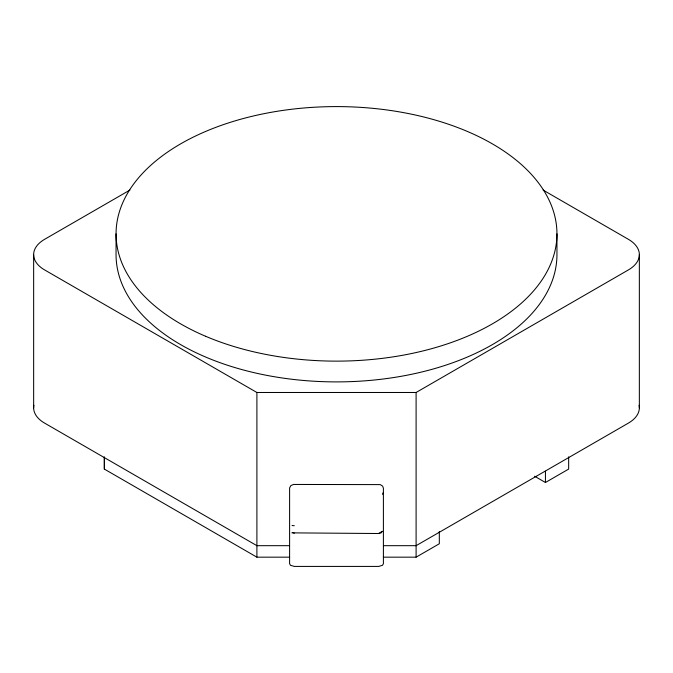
<?xml version="1.0" encoding="UTF-8"?>
<svg xmlns="http://www.w3.org/2000/svg" width="673" height="673" viewBox="0 0 673 673"><rect width="100%" height="100%" fill="white"/><g stroke="black" fill="none" stroke-linecap="round" stroke-linejoin="round"><path stroke-width="1.01" d="M289.6 557.168L256.901 557.168L104.34 469.081L104.34 457.598M383.4 545.929L383.4 563.705L382.508 565.295L378.714 566.414L294.286 566.414L290.492 565.295L289.6 563.705L289.6 545.929M382.424 494.31L383.257 492.543M378.714 533.521L382.357 531.241L381.145 532.856L378.714 533.521L291.863 532.865M129.906 190.072L44.637 239.302A37.52 21.662 0 0 0 44.637 269.94L256.901 392.485L416.099 392.485L628.363 269.94A37.52 21.662 0 0 0 628.363 239.302L543.094 190.072M33.911 405.264A37.52 21.662 0 0 0 44.637 423.124L256.901 545.677L289.6 545.677L289.609 487.917L290.837 485.637L293.512 484.451L380.237 484.61L382.643 486.133L383.4 488.228L383.4 545.677L416.099 545.677L628.363 423.124A37.52 21.662 0 0 0 639.089 405.264M383.4 557.168L416.099 557.168L439.318 543.759L439.318 531.502M534.589 476.215L545.441 482.491L568.66 469.081L568.66 456.824M292.057 525.478L294.286 525.739M292.848 532.545L294.286 533.209M639.35 254.621L639.35 407.804M556.95 233.868L556.95 254.621A220.45 127.273 0 0 1 336.5 381.894A220.45 127.273 0 0 1 116.05 254.621L116.05 233.868M545.441 471.251L545.441 482.491M416.099 392.485L416.099 545.677M416.099 545.929L416.099 557.168M256.901 392.485L256.901 545.677M256.901 545.929L256.901 557.168M104.34 456.824L104.34 469.081M33.65 254.621L33.65 407.804M205.593 336.264A220.45 127.273 0 0 0 555.562 248.118A220.45 127.273 0 0 0 248.345 117.211A220.45 127.273 0 0 0 205.593 336.264"/></g></svg>
